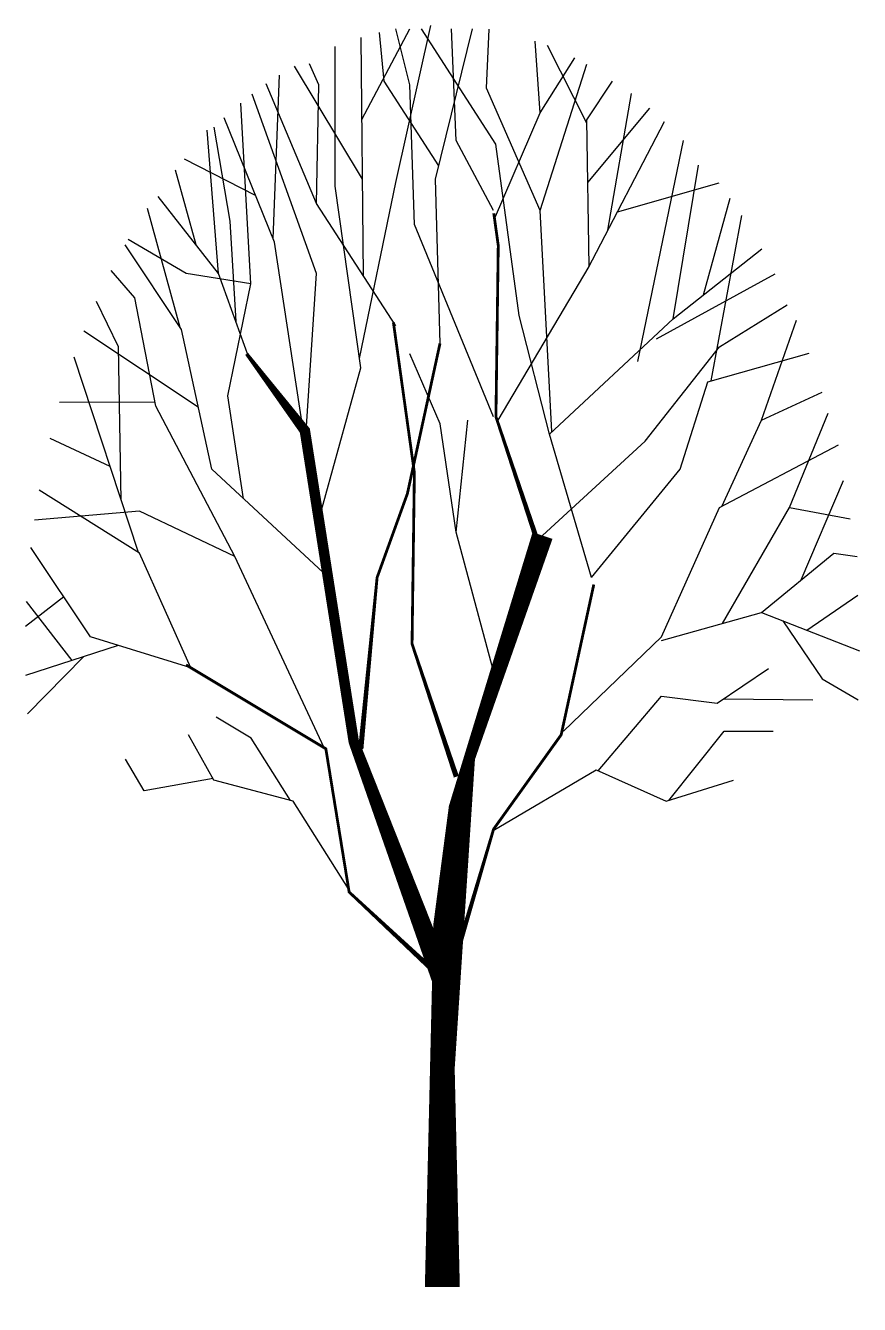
# Model space of a CAD drawing. Extents: x 344.8 to 380.1, y 157 to 211.2.
import ezdxf

# ---------------------------------------------------------------- set-up
doc = ezdxf.new("R2010")
doc.units = 0
doc.header["$LTSCALE"] = 12
doc.header["$MEASUREMENT"] = 0
doc.layers.get('0').update_dxf_attribs({"linetype": 'CONTINUOUS'})

# ---------------------------------------------------------------- blocks, each defined once
blk = doc.blocks.new('C', base_point=(1147, 94))
for points in [[(1112.44, 361.67), (1128, 412), (1143.03, 456.93)], [(1113.47, 430.01), (1134, 456)], [(1146.43, 416.84), (1123, 441), (1121.01, 454.95)], [(1170, 345), (1136, 400), (1134, 440), (1128, 456)], [(1193.97, 339.97), (1181, 374), (1171, 423), (1139, 456)], [(1147, 366), (1145, 413), (1161, 456)], [(1170, 404), (1154, 424), (1152, 456)], [(1190, 404), (1167, 439), (1168.1, 455.87)], [(1095.01, 315.53), (1113, 359), (1102, 411), (1102, 450.99)], [(1114.19, 385.21), (1113.09, 453.56)], [(1170.4, 401.66), (1190, 432), (1187.89, 452.5)], [(1210.02, 429), (1193.06, 451.24)], [(1190, 432), (1204.9, 447.71)], [(1075.38, 396.01), (1078.09, 442.78)], [(1113.74, 413.01), (1084.49, 445.35)], [(1128, 371), (1094, 406), (1095, 440), (1091, 446)], [(1194.94, 340.76), (1190, 404), (1209.97, 445.93)], [(1094, 406), (1072.41, 440.26)], [(1172, 344), (1211, 388), (1210, 430), (1221, 441)], [(1089.38, 339.38), (1094, 386), (1066.36, 437.3)], [(1219.06, 398.4), (1229.24, 437.5)], [(1062.71, 321.53), (1056, 351), (1065.88, 383.07), (1061.5, 434.71)], [(1210.43, 412.01), (1237.02, 433.29)], [(1088.08, 341.81), (1076, 395), (1054.3, 430.52)], [(1210.56, 387.5), (1243.32, 429.51)], [(1052, 386), (1047, 427)], [(1059.45, 372.24), (1057, 401), (1050.1, 427.85)], [(1231.97, 360.81), (1251.47, 424.07)], [(1067.87, 408.31), (1037.41, 418.75)], [(1042.32, 394.19), (1033.51, 415.59)], [(1212, 299), (1193.97, 339.97), (1247, 373), (1258, 417)], [(1223.16, 403.66), (1266.8, 411.9)], [(1065, 362), (1052, 386), (1026, 408)], [(1260.1, 379.91), (1271.55, 407.53)], [(1035.5, 370.5), (1021.43, 404.57)], [(1263.33, 355.25), (1276.56, 402.55)], [(1065.88, 383.07), (1038, 386), (1013.16, 395.73)], [(1098.86, 299.2), (1049, 330), (1036, 370), (1011.81, 394.16)], [(1247, 373), (1285.1, 393.08)], [(1059, 305), (1025, 348), (1016, 379), (1005.9, 386.85)], [(1239.96, 367.29), (1290.84, 385.88)], [(1010.22, 321.12), (1009, 365), (999.53, 377.99)], [(1191, 311), (1235, 338), (1267, 365), (1296, 377)], [(1285, 344), (1299.96, 372.6)], [(1043.23, 347.75), (994.16, 369.5)], [(1154, 312), (1147, 343), (1134, 363)], [(1212, 299), (1250, 330), (1262, 355), (1305.41, 363.22)], [(1017.64, 306.15), (989.95, 362.03)], [(1267.94, 319.33), (1285, 344), (1310.99, 352)], [(1024.65, 349.19), (983.73, 349.12)], [(1170.84, 270.08), (1154, 312), (1159, 344)], [(1297, 319), (1313.58, 346.01)], [(1005.46, 330.73), (979.63, 338.77)], [(1200, 255), (1242, 282), (1267, 319), (1318, 337)], [(1301.94, 298.29), (1320.23, 326.78)], [(1040.07, 273.17), (1018, 306), (975.01, 324)], [(1268.21, 285.88), (1297, 319), (1322.97, 315.78)], [(1097.31, 250.28), (1059, 305), (1018, 318), (972.96, 315.44)], [(1040.07, 273.17), (997, 282), (971.46, 307.59)], [(1242, 281), (1285, 289), (1316, 306), (1326, 305)], [(985.51, 293.51), (969.14, 284.99)], [(1304.45, 283.91), (1326.29, 293.94)], [(989.15, 275.29), (969.56, 292.11)], [(1285, 289), (1327, 278)], [(1294.16, 286.6), (1311, 270), (1326.45, 263.96)], [(1008.91, 279.56), (969.14, 270.97)], [(993.93, 276.32), (969.91, 259.99)], [(1214.92, 243.72), (1242, 265), (1266, 263), (1288, 273)], [(1268.86, 264.3), (1307, 264)], [(1082.86, 235.2), (1066, 253), (1051, 259)], [(1107.77, 209.94), (1084, 235), (1050, 241), (1039, 254)], [(1245.16, 235.24), (1269, 255), (1290, 255)], [(1049.58, 241.49), (1020, 238), (1012, 247)], [(1169.84, 226.63), (1214, 244), (1244, 235), (1273, 241)]]:
    blk.add_lwpolyline(points)
for points in [[(1190, 307, 1.5, 0.8, 0), (1171, 345, 0.8, 0.8, 0), (1172, 394, 0.8, 0.8, 0), (1170.07, 403.22, 0.8, 0.8, 0)], [(1154, 242, 1.5, 0.8, 0), (1135, 280, 0.8, 0.8, 0), (1136, 329, 0.8, 0.8, 0), (1127, 372, 0.8, 0.8, 0)], [(1148, 184, 6, 3, 0), (1110, 252, 3, 3, 0), (1089, 341, 3, 1, 0), (1064, 363, 1, 1, 0)], [(1113, 250, 1.5, 0.8, 0), (1120, 299, 0.8, 0.8, 0), (1133, 323, 0.8, 0.8, 0), (1147, 366, 0.8, 0.8, 0)], [(1148, 96, 10, 6, 0), (1148, 181, 10, 6, 0), (1157, 242, 3, 6, 0), (1191, 311, 3, 6, 0)], [(1151, 184, 1.5, 0.8, 0), (1170, 227, 0.8, 0.8, 0), (1199, 254, 0.8, 0.8, 0), (1213, 297, 0.8, 0.8, 0)], [(1145, 186, 1.5, 0.8, 0), (1108, 209, 0.8, 0.8, 0), (1098, 250, 0.8, 0.8, 0), (1038, 274, 0.8, 0.8, 0)]]:
    blk.add_lwpolyline(points, format="xyseb")

msp = doc.modelspace()

# ---------------------------------------------------------------- block references
at = {"xscale": 0.0987202925045704, "yscale": 0.1480804387568556, "zscale": 0.0987202925045704}
msp.add_blockref('C', (362.339, 157.415), dxfattribs=at)

doc.saveas('drawing.dxf')
